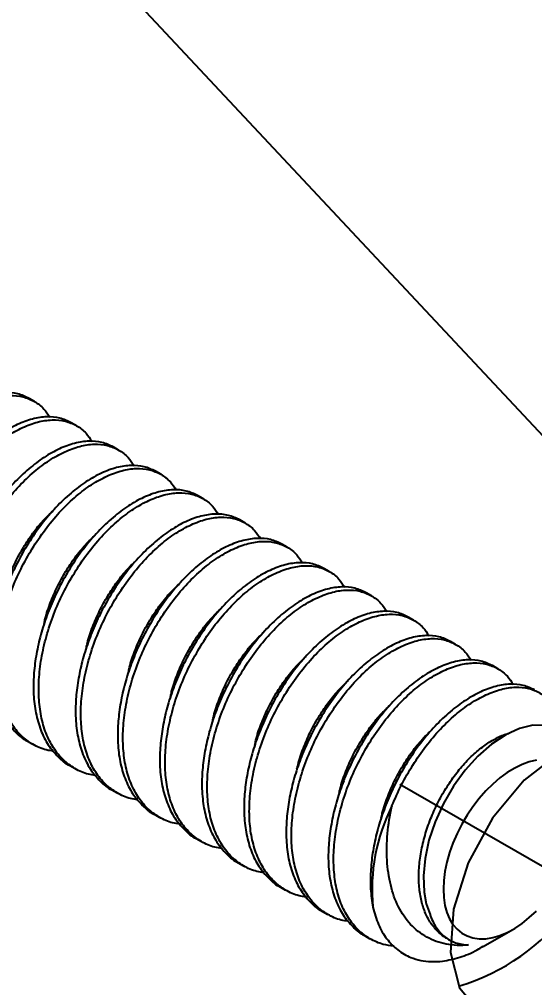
# Model space of a CAD drawing. Header units: inches. Extents: x -4.3 to 17.5, y -13.3 to 0.
# Drawn here: x 5.218 to 5.65, y -3.41 to -2.597 of the extents above; entities that cross this region are included whole.
import ezdxf
from ezdxf import colors
from ezdxf.entities.mleader import LeaderData, LeaderLine
from ezdxf.math import Vec2, Vec3

# ---------------------------------------------------------------- set-up
doc = ezdxf.new("R2010")
doc.units = ezdxf.units.IN
doc.header["$LTSCALE"] = 0.5
doc.header["$MEASUREMENT"] = 0
doc.linetypes.add('CENTER', pattern=[2, 1.25, -0.25, 0.25, -0.25])
for name, color, linetype in [('Centerline', 210, 'CENTER'), ('FAB DWG', 221, 'CONTINUOUS'), ('Hardware', 242, 'CONTINUOUS'), ('Housing', 150, 'CONTINUOUS')]:
    doc.layers.add(name, color=color, linetype=linetype)
doc.styles.get("Standard").update_dxf_attribs({"font": 'arial.ttf'})

msp = doc.modelspace()

# ---------------------------------------------------------------- linework, layer by layer
at = {"layer": 'Centerline', "transparency": 16777216}
msp.add_line((5.53722, -3.238823), (7.983538, -4.651205), dxfattribs=at)
at = {"layer": 'Hardware', "linetype": 'Continuous', "lineweight": 25, "transparency": 16777216}
for p, q in [((5.230523, -2.917509), (5.226103, -2.914958)), ((5.265878, -2.937914), (5.261459, -2.935364)), ((5.301233, -2.958319), (5.296814, -2.955769)), ((5.336589, -2.978725), (5.332169, -2.976174)), ((5.371944, -2.99913), (5.367525, -2.996579)), ((5.407299, -3.019535), (5.40288, -3.016984)), ((5.442655, -3.03994), (5.438235, -3.037389)), ((5.47801, -3.060345), (5.473591, -3.057795)), ((5.513366, -3.08075), (5.508946, -3.0782)), ((5.548721, -3.101156), (5.544301, -3.098605)), ((5.584076, -3.121561), (5.579657, -3.11901)), ((5.619432, -3.141966), (5.615012, -3.139415)), ((5.22488, -3.202902), (5.2293, -3.205453)), ((5.260236, -3.223307), (5.264655, -3.225858)), ((5.295591, -3.243712), (5.30001, -3.246263)), ((5.330946, -3.264118), (5.335366, -3.266668)), ((5.366302, -3.284523), (5.370721, -3.287073)), ((5.401657, -3.304928), (5.406076, -3.307478)), ((5.437012, -3.325333), (5.441432, -3.327884)), ((5.472368, -3.345738), (5.476787, -3.348289)), ((5.507723, -3.366143), (5.512143, -3.368694)), ((5.607241, -3.37527), (5.632108, -3.360903)), ((5.576992, -3.368625), (5.578706, -3.369614))]:
    msp.add_line(p, q, dxfattribs=at)
at = {"layer": 'Hardware', "linetype": 'Continuous', "lineweight": 25, "transparency": 16777216, "flags": 128}
for points in [[(5.690088, -3.237692), (5.690089, -3.230324), (5.687829, -3.217424), (5.683417, -3.20658), (5.67716, -3.19835), (5.669168, -3.192602), (5.659646, -3.1896), (5.648928, -3.189482), (5.637764, -3.192152), (5.626109, -3.197434), (5.61431, -3.205225), (5.602755, -3.215338), (5.592106, -3.227214), (5.582359, -3.240704), (5.573908, -3.255233), (5.566906, -3.270564), (5.561722, -3.286066), (5.55839, -3.301489), (5.557041, -3.315992), (5.557594, -3.329575), (5.559462, -3.339454), (5.562588, -3.348305), (5.562588, -3.348305)], [(5.651855, -3.218835), (5.645913, -3.220195), (5.639815, -3.222386), (5.633629, -3.225385), (5.627425, -3.229156), (5.621274, -3.233657), (5.615246, -3.238837), (5.609408, -3.244638), (5.603827, -3.250993), (5.598566, -3.257831), (5.593685, -3.265074), (5.589239, -3.27264), (5.585278, -3.280444), (5.581847, -3.288396), (5.578986, -3.296407), (5.576726, -3.304387), (5.575093, -3.312244), (5.574106, -3.319889), (5.573776, -3.327237)], [(5.573776, -3.327237), (5.574106, -3.334203), (5.575093, -3.340709), (5.576726, -3.346682), (5.578986, -3.352052), (5.581847, -3.356761), (5.585278, -3.360753), (5.589239, -3.363985), (5.593685, -3.366419), (5.598566, -3.368027), (5.603827, -3.368793), (5.609408, -3.368706), (5.615246, -3.367768), (5.621274, -3.36599), (5.627425, -3.363391), (5.633629, -3.360001), (5.639815, -3.355859), (5.645913, -3.351012), (5.651855, -3.345513)]]:
    msp.add_lwpolyline(points, dxfattribs=at)
at = {"layer": 'Hardware', "linetype": 'Continuous', "lineweight": 25, "transparency": 16777216}
msp.add_arc((5.671077, -3.327602), 0.157115, 153.390345, 185.3896, dxfattribs=at)
for points, knots in [([(5.226102, -2.914961), (5.223011, -2.91351), (5.216765, -2.910578), (5.205699, -2.909672), (5.193665, -2.911441), (5.180987, -2.916068), (5.168038, -2.92328), (5.155088, -2.932973), (5.142417, -2.945068), (5.130358, -2.959291), (5.119373, -2.975115), (5.110117, -2.991348), (5.102579, -3.007582), (5.096687, -3.023615), (5.092231, -3.039893), (5.089357, -3.055952), (5.088229, -3.069995), (5.088365, -3.084003), (5.090052, -3.097902), (5.094204, -3.112212), (5.100455, -3.124694), (5.108811, -3.134464), (5.11505, -3.140089), (5.118809, -3.141682), (5.118816, -3.141684)], [0, 0, 0, 0, 0.0492868, 0.0995933, 0.1502194, 0.2005259, 0.2498974, 0.2992688, 0.3495753, 0.4002014, 0.4505079, 0.4998793, 0.5429159, 0.586723, 0.6308969, 0.6750128, 0.7186494, 0.7499334, 0.7993048, 0.8496113, 0.9002375, 0.950544, 0.9999154, 1, 1, 1, 1]), ([(5.140532, -3.149992), (5.138484, -3.149722), (5.132194, -3.148894), (5.123004, -3.144568), (5.113107, -3.137247), (5.104908, -3.127181), (5.098614, -3.11478), (5.094474, -3.100447), (5.092552, -3.084638), (5.092777, -3.067585), (5.095115, -3.049505), (5.09958, -3.030879), (5.105987, -3.012417), (5.114134, -2.994603), (5.123793, -2.977666), (5.134778, -2.961842), (5.146836, -2.947619), (5.159507, -2.935523), (5.172457, -2.925831), (5.185407, -2.918617), (5.19808, -2.913999), (5.210134, -2.912194), (5.221133, -2.913236), (5.230751, -2.917129), (5.238417, -2.922871), (5.241943, -2.928366), (5.243486, -2.93077)], [0, 0, 0, 0, 0.0205307, 0.0630589, 0.1055871, 0.1489208, 0.1925298, 0.2358635, 0.2783917, 0.3209474, 0.3643093, 0.4079461, 0.4513062, 0.4937246, 0.5362528, 0.5795865, 0.6231955, 0.6665292, 0.7090574, 0.7515856, 0.7949193, 0.8385283, 0.881862, 0.9243903, 0.9669185, 1, 1, 1, 1]), ([(5.261458, -2.935366), (5.258367, -2.933915), (5.252121, -2.930983), (5.241054, -2.930077), (5.22902, -2.931846), (5.216342, -2.936473), (5.203394, -2.943685), (5.190443, -2.953378), (5.177772, -2.965473), (5.165714, -2.979696), (5.154729, -2.99552), (5.145472, -3.011753), (5.137935, -3.027987), (5.132042, -3.04402), (5.127586, -3.060298), (5.124712, -3.076358), (5.123585, -3.090401), (5.123721, -3.104409), (5.125408, -3.118307), (5.129559, -3.132617), (5.13581, -3.145099), (5.144167, -3.154869), (5.150405, -3.160495), (5.154164, -3.162087), (5.154171, -3.162089)], [0, 0, 0, 0, 0.0492868, 0.0995933, 0.1502194, 0.2005259, 0.2498974, 0.2992688, 0.3495753, 0.4002014, 0.4505079, 0.4998793, 0.5429159, 0.586723, 0.6308969, 0.6750128, 0.7186494, 0.7499334, 0.7993048, 0.8496113, 0.9002375, 0.950544, 0.9999154, 1, 1, 1, 1]), ([(5.175888, -3.170397), (5.17384, -3.170127), (5.16755, -3.1693), (5.158359, -3.164973), (5.148462, -3.157652), (5.140263, -3.147586), (5.13397, -3.135185), (5.129829, -3.120852), (5.127908, -3.105043), (5.128133, -3.08799), (5.130471, -3.06991), (5.134935, -3.051284), (5.141342, -3.032822), (5.149489, -3.015008), (5.159148, -2.998071), (5.170133, -2.982247), (5.182191, -2.968024), (5.194863, -2.955928), (5.207813, -2.946236), (5.220763, -2.939022), (5.233435, -2.934404), (5.24549, -2.932599), (5.256488, -2.933641), (5.266107, -2.937534), (5.273772, -2.943276), (5.277298, -2.948771), (5.278841, -2.951175)], [0, 0, 0, 0, 0.0205307, 0.0630589, 0.1055871, 0.1489208, 0.1925298, 0.2358635, 0.2783917, 0.3209474, 0.3643093, 0.4079461, 0.4513062, 0.4937246, 0.5362528, 0.5795865, 0.6231955, 0.6665292, 0.7090574, 0.7515856, 0.7949193, 0.8385283, 0.881862, 0.9243903, 0.9669185, 1, 1, 1, 1]), ([(5.296813, -2.955771), (5.293722, -2.95432), (5.287476, -2.951388), (5.27641, -2.950482), (5.264375, -2.952251), (5.251697, -2.956878), (5.238749, -2.96409), (5.225798, -2.973783), (5.213127, -2.985879), (5.201069, -3.000102), (5.190084, -3.015925), (5.180828, -3.032158), (5.17329, -3.048392), (5.167398, -3.064426), (5.162942, -3.080704), (5.160068, -3.096763), (5.15894, -3.110806), (5.159076, -3.124814), (5.160763, -3.138712), (5.164914, -3.153022), (5.171165, -3.165504), (5.179522, -3.175274), (5.18576, -3.1809), (5.18952, -3.182492), (5.189526, -3.182495)], [0, 0, 0, 0, 0.0492868, 0.0995933, 0.1502194, 0.2005259, 0.2498974, 0.2992688, 0.3495753, 0.4002014, 0.4505079, 0.4998793, 0.5429159, 0.586723, 0.6308969, 0.6750128, 0.7186494, 0.7499334, 0.7993048, 0.8496113, 0.9002375, 0.950544, 0.9999154, 1, 1, 1, 1]), ([(5.211243, -3.190802), (5.209195, -3.190533), (5.202905, -3.189705), (5.193715, -3.185378), (5.183818, -3.178058), (5.175618, -3.167992), (5.169325, -3.15559), (5.165184, -3.141257), (5.163263, -3.125448), (5.163488, -3.108396), (5.165826, -3.090315), (5.17029, -3.071689), (5.176698, -3.053227), (5.184845, -3.035413), (5.194503, -3.018477), (5.205488, -3.002652), (5.217547, -2.988429), (5.230218, -2.976333), (5.243168, -2.966641), (5.256118, -2.959427), (5.26879, -2.954809), (5.280845, -2.953004), (5.291843, -2.954046), (5.301462, -2.957939), (5.309128, -2.963681), (5.312654, -2.969176), (5.314197, -2.971581)], [0, 0, 0, 0, 0.0205307, 0.0630589, 0.1055871, 0.1489208, 0.1925298, 0.2358635, 0.2783917, 0.3209474, 0.3643093, 0.4079461, 0.4513062, 0.4937246, 0.5362528, 0.5795865, 0.6231955, 0.6665292, 0.7090574, 0.7515856, 0.7949193, 0.8385283, 0.881862, 0.9243903, 0.9669185, 1, 1, 1, 1]), ([(5.332168, -2.976176), (5.329077, -2.974725), (5.322831, -2.971793), (5.311765, -2.970887), (5.299731, -2.972656), (5.287053, -2.977284), (5.274104, -2.984495), (5.261154, -2.994188), (5.248483, -3.006284), (5.236424, -3.020507), (5.225439, -3.036331), (5.216183, -3.052563), (5.208645, -3.068797), (5.202753, -3.084831), (5.198297, -3.101109), (5.195423, -3.117168), (5.194295, -3.131211), (5.194431, -3.145219), (5.196118, -3.159117), (5.20027, -3.173427), (5.206521, -3.18591), (5.214877, -3.195679), (5.221116, -3.201305), (5.224875, -3.202897), (5.224882, -3.2029)], [0, 0, 0, 0, 0.0492868, 0.0995933, 0.1502194, 0.2005259, 0.2498974, 0.2992688, 0.3495753, 0.4002014, 0.4505079, 0.4998793, 0.5429159, 0.586723, 0.6308969, 0.6750128, 0.7186494, 0.7499334, 0.7993048, 0.8496113, 0.9002375, 0.950544, 0.9999154, 1, 1, 1, 1]), ([(5.246598, -3.211207), (5.244551, -3.210938), (5.23826, -3.21011), (5.22907, -3.205783), (5.219173, -3.198463), (5.210974, -3.188397), (5.20468, -3.175995), (5.20054, -3.161662), (5.198618, -3.145853), (5.198843, -3.128801), (5.201181, -3.11072), (5.205646, -3.092094), (5.212053, -3.073632), (5.2202, -3.055818), (5.229859, -3.038882), (5.240844, -3.023057), (5.252902, -3.008834), (5.265573, -2.996739), (5.278523, -2.987047), (5.291473, -2.979832), (5.304146, -2.975215), (5.3162, -2.973409), (5.327199, -2.974451), (5.336817, -2.978345), (5.344483, -2.984086), (5.348009, -2.989581), (5.349552, -2.991986)], [0, 0, 0, 0, 0.0205307, 0.0630589, 0.1055871, 0.1489208, 0.1925298, 0.2358635, 0.2783917, 0.3209474, 0.3643093, 0.4079461, 0.4513062, 0.4937246, 0.5362528, 0.5795865, 0.6231955, 0.6665292, 0.7090574, 0.7515856, 0.7949193, 0.8385283, 0.881862, 0.9243903, 0.9669185, 1, 1, 1, 1]), ([(5.367524, -2.996581), (5.364433, -2.99513), (5.358187, -2.992199), (5.34712, -2.991293), (5.335086, -2.993061), (5.322408, -2.997689), (5.30946, -3.004901), (5.296509, -3.014593), (5.283838, -3.026689), (5.27178, -3.040912), (5.260795, -3.056736), (5.251539, -3.072968), (5.244001, -3.089203), (5.238108, -3.105236), (5.233652, -3.121514), (5.230778, -3.137573), (5.229651, -3.151616), (5.229787, -3.165624), (5.231474, -3.179523), (5.235625, -3.193832), (5.241876, -3.206315), (5.250233, -3.216084), (5.256471, -3.22171), (5.26023, -3.223302), (5.260237, -3.223305)], [0, 0, 0, 0, 0.0492868, 0.0995933, 0.1502194, 0.2005259, 0.2498974, 0.2992688, 0.3495753, 0.4002014, 0.4505079, 0.4998793, 0.5429159, 0.586723, 0.6308969, 0.6750128, 0.7186494, 0.7499334, 0.7993048, 0.8496113, 0.9002375, 0.950544, 0.9999154, 1, 1, 1, 1]), ([(5.281954, -3.231612), (5.279906, -3.231343), (5.273616, -3.230515), (5.264425, -3.226189), (5.254528, -3.218868), (5.246329, -3.208802), (5.240036, -3.1964), (5.235895, -3.182067), (5.233974, -3.166258), (5.234199, -3.149206), (5.236537, -3.131125), (5.241001, -3.112499), (5.247408, -3.094038), (5.255555, -3.076223), (5.265214, -3.059287), (5.276199, -3.043462), (5.288257, -3.02924), (5.300929, -3.017144), (5.313879, -3.007452), (5.326829, -3.000237), (5.339501, -2.99562), (5.351556, -2.993814), (5.362554, -2.994857), (5.372173, -2.99875), (5.379838, -3.004492), (5.383364, -3.009987), (5.384907, -3.012391)], [0, 0, 0, 0, 0.0205307, 0.0630589, 0.1055871, 0.1489208, 0.1925298, 0.2358635, 0.2783917, 0.3209474, 0.3643093, 0.4079461, 0.4513062, 0.4937246, 0.5362528, 0.5795865, 0.6231955, 0.6665292, 0.7090574, 0.7515856, 0.7949193, 0.8385283, 0.881862, 0.9243903, 0.9669185, 1, 1, 1, 1]), ([(5.203447, -3.083629), (5.203728, -3.082287), (5.204973, -3.076338), (5.208654, -3.065816), (5.21438, -3.052502), (5.221337, -3.039817), (5.229233, -3.028001), (5.237659, -3.017516), (5.243583, -3.011894), (5.246407, -3.009214)], [0, 0, 0, 0, 0.0471346, 0.2090283, 0.3678932, 0.5267581, 0.6886518, 0.8515813, 1, 1, 1, 1]), ([(5.402879, -3.016986), (5.399788, -3.015536), (5.393542, -3.012604), (5.382476, -3.011698), (5.370441, -3.013466), (5.357764, -3.018094), (5.344815, -3.025306), (5.331864, -3.034998), (5.319193, -3.047094), (5.307135, -3.061317), (5.29615, -3.077141), (5.286894, -3.093373), (5.279356, -3.109608), (5.273464, -3.125641), (5.269008, -3.141919), (5.266134, -3.157978), (5.265006, -3.172021), (5.265142, -3.186029), (5.266829, -3.199928), (5.27098, -3.214237), (5.277231, -3.22672), (5.285588, -3.236489), (5.291826, -3.242115), (5.295586, -3.243707), (5.295592, -3.24371)], [0, 0, 0, 0, 0.0492868, 0.0995933, 0.1502194, 0.2005259, 0.2498974, 0.2992688, 0.3495753, 0.4002014, 0.4505079, 0.4998793, 0.5429159, 0.586723, 0.6308969, 0.6750128, 0.7186494, 0.7499334, 0.7993048, 0.8496113, 0.9002375, 0.950544, 0.9999154, 1, 1, 1, 1]), ([(5.317309, -3.252018), (5.315261, -3.251748), (5.308971, -3.25092), (5.299781, -3.246594), (5.289884, -3.239273), (5.281684, -3.229207), (5.275391, -3.216805), (5.27125, -3.202473), (5.269329, -3.186663), (5.269554, -3.169611), (5.271892, -3.151531), (5.276356, -3.132905), (5.282764, -3.114443), (5.290911, -3.096628), (5.300569, -3.079692), (5.311554, -3.063868), (5.323613, -3.049645), (5.336284, -3.037549), (5.349234, -3.027857), (5.362184, -3.020643), (5.374856, -3.016025), (5.386911, -3.014219), (5.397909, -3.015262), (5.407528, -3.019155), (5.415194, -3.024897), (5.41872, -3.030392), (5.420263, -3.032796)], [0, 0, 0, 0, 0.0205307, 0.0630589, 0.1055871, 0.1489208, 0.1925298, 0.2358635, 0.2783917, 0.3209474, 0.3643093, 0.4079461, 0.4513062, 0.4937246, 0.5362528, 0.5795865, 0.6231955, 0.6665292, 0.7090574, 0.7515856, 0.7949193, 0.8385283, 0.881862, 0.9243903, 0.9669185, 1, 1, 1, 1]), ([(5.238802, -3.104034), (5.239083, -3.102692), (5.240328, -3.096743), (5.244009, -3.086222), (5.249735, -3.072907), (5.256692, -3.060222), (5.264588, -3.048406), (5.273014, -3.037921), (5.278938, -3.032299), (5.281763, -3.029619)], [0, 0, 0, 0, 0.0471346, 0.2090283, 0.3678932, 0.5267581, 0.6886518, 0.8515813, 1, 1, 1, 1]), ([(5.438234, -3.037392), (5.435143, -3.035941), (5.428898, -3.033009), (5.417831, -3.032103), (5.405797, -3.033872), (5.393119, -3.038499), (5.38017, -3.045711), (5.36722, -3.055404), (5.354549, -3.067499), (5.34249, -3.081722), (5.331505, -3.097546), (5.322249, -3.113779), (5.314711, -3.130013), (5.308819, -3.146046), (5.304363, -3.162324), (5.301489, -3.178383), (5.300361, -3.192426), (5.300497, -3.206434), (5.302184, -3.220333), (5.306336, -3.234643), (5.312587, -3.247125), (5.320943, -3.256895), (5.327182, -3.26252), (5.330941, -3.264113), (5.330948, -3.264115)], [0, 0, 0, 0, 0.0492868, 0.0995933, 0.1502194, 0.2005259, 0.2498974, 0.2992688, 0.3495753, 0.4002014, 0.4505079, 0.4998793, 0.5429159, 0.586723, 0.6308969, 0.6750128, 0.7186494, 0.7499334, 0.7993048, 0.8496113, 0.9002375, 0.950544, 0.9999154, 1, 1, 1, 1]), ([(5.352664, -3.272423), (5.350617, -3.272153), (5.344326, -3.271325), (5.335136, -3.266999), (5.325239, -3.259678), (5.31704, -3.249612), (5.310746, -3.237211), (5.306606, -3.222878), (5.304684, -3.207069), (5.304909, -3.190016), (5.307247, -3.171936), (5.311712, -3.15331), (5.318119, -3.134848), (5.326266, -3.117034), (5.335925, -3.100097), (5.34691, -3.084273), (5.358968, -3.07005), (5.371639, -3.057954), (5.384589, -3.048262), (5.397539, -3.041048), (5.410212, -3.03643), (5.422266, -3.034625), (5.433265, -3.035667), (5.442883, -3.03956), (5.450549, -3.045302), (5.454075, -3.050797), (5.455618, -3.053201)], [0, 0, 0, 0, 0.0205307, 0.0630589, 0.1055871, 0.1489208, 0.1925298, 0.2358635, 0.2783917, 0.3209474, 0.3643093, 0.4079461, 0.4513062, 0.4937246, 0.5362528, 0.5795865, 0.6231955, 0.6665292, 0.7090574, 0.7515856, 0.7949193, 0.8385283, 0.881862, 0.9243903, 0.9669185, 1, 1, 1, 1]), ([(5.274158, -3.124439), (5.274439, -3.123098), (5.275684, -3.117149), (5.279365, -3.106627), (5.28509, -3.093312), (5.292048, -3.080627), (5.299944, -3.068811), (5.308369, -3.058326), (5.314294, -3.052704), (5.317118, -3.050024)], [0, 0, 0, 0, 0.0471346, 0.2090283, 0.3678932, 0.5267581, 0.6886518, 0.8515813, 1, 1, 1, 1]), ([(5.47359, -3.057797), (5.470499, -3.056346), (5.464253, -3.053414), (5.453186, -3.052508), (5.441152, -3.054277), (5.428474, -3.058904), (5.415526, -3.066116), (5.402575, -3.075809), (5.389904, -3.087904), (5.377846, -3.102127), (5.366861, -3.117951), (5.357605, -3.134184), (5.350067, -3.150418), (5.344174, -3.166451), (5.339718, -3.182729), (5.336844, -3.198788), (5.335717, -3.212832), (5.335853, -3.22684), (5.33754, -3.240738), (5.341691, -3.255048), (5.347942, -3.26753), (5.356299, -3.2773), (5.362537, -3.282926), (5.366296, -3.284518), (5.366303, -3.28452)], [0, 0, 0, 0, 0.0492868, 0.0995933, 0.1502194, 0.2005259, 0.2498974, 0.2992688, 0.3495753, 0.4002014, 0.4505079, 0.4998793, 0.5429159, 0.586723, 0.6308969, 0.6750128, 0.7186494, 0.7499334, 0.7993048, 0.8496113, 0.9002375, 0.950544, 0.9999154, 1, 1, 1, 1]), ([(5.38802, -3.292828), (5.385972, -3.292558), (5.379682, -3.291731), (5.370491, -3.287404), (5.360594, -3.280083), (5.352395, -3.270017), (5.346102, -3.257616), (5.341961, -3.243283), (5.34004, -3.227474), (5.340265, -3.210421), (5.342603, -3.192341), (5.347067, -3.173715), (5.353474, -3.155253), (5.361621, -3.137439), (5.37128, -3.120502), (5.382265, -3.104678), (5.394323, -3.090455), (5.406995, -3.078359), (5.419945, -3.068667), (5.432895, -3.061453), (5.445567, -3.056835), (5.457622, -3.05503), (5.46862, -3.056072), (5.478239, -3.059965), (5.485904, -3.065707), (5.48943, -3.071202), (5.490973, -3.073606)], [0, 0, 0, 0, 0.0205307, 0.0630589, 0.1055871, 0.1489208, 0.1925298, 0.2358635, 0.2783917, 0.3209474, 0.3643093, 0.4079461, 0.4513062, 0.4937246, 0.5362528, 0.5795865, 0.6231955, 0.6665292, 0.7090574, 0.7515856, 0.7949193, 0.8385283, 0.881862, 0.9243903, 0.9669185, 1, 1, 1, 1]), ([(5.309513, -3.144844), (5.309794, -3.143503), (5.311039, -3.137554), (5.31472, -3.127032), (5.320446, -3.113717), (5.327403, -3.101032), (5.335299, -3.089216), (5.343725, -3.078731), (5.349649, -3.073109), (5.352473, -3.070429)], [0, 0, 0, 0, 0.04713461, 0.20902834, 0.36789322, 0.5267581, 0.68865183, 0.8515813, 1, 1, 1, 1]), ([(5.508945, -3.078202), (5.505854, -3.076751), (5.499608, -3.073819), (5.488542, -3.072913), (5.476507, -3.074682), (5.46383, -3.079309), (5.450881, -3.086521), (5.43793, -3.096214), (5.425259, -3.10831), (5.413201, -3.122533), (5.402216, -3.138356), (5.39296, -3.154589), (5.385422, -3.170823), (5.37953, -3.186857), (5.375074, -3.203135), (5.3722, -3.219194), (5.371072, -3.233237), (5.371208, -3.247245), (5.372895, -3.261143), (5.377046, -3.275453), (5.383297, -3.287935), (5.391654, -3.297705), (5.397892, -3.303331), (5.401652, -3.304923), (5.401658, -3.304926)], [0, 0, 0, 0, 0.0492868, 0.0995933, 0.1502194, 0.2005259, 0.2498974, 0.2992688, 0.3495753, 0.4002014, 0.4505079, 0.4998793, 0.5429159, 0.586723, 0.6308969, 0.6750128, 0.7186494, 0.7499334, 0.7993048, 0.8496113, 0.9002375, 0.950544, 0.9999154, 1, 1, 1, 1]), ([(5.423375, -3.313233), (5.421327, -3.312964), (5.415037, -3.312136), (5.405847, -3.307809), (5.39595, -3.300489), (5.38775, -3.290423), (5.381457, -3.278021), (5.377316, -3.263688), (5.375395, -3.247879), (5.37562, -3.230827), (5.377958, -3.212746), (5.382422, -3.19412), (5.38883, -3.175658), (5.396977, -3.157844), (5.406635, -3.140907), (5.41762, -3.125083), (5.429679, -3.11086), (5.44235, -3.098764), (5.4553, -3.089072), (5.46825, -3.081858), (5.480922, -3.07724), (5.492977, -3.075435), (5.503975, -3.076477), (5.513594, -3.08037), (5.52126, -3.086112), (5.524786, -3.091607), (5.526329, -3.094012)], [0, 0, 0, 0, 0.0205307, 0.0630589, 0.1055871, 0.1489208, 0.1925298, 0.2358635, 0.2783917, 0.3209474, 0.3643093, 0.4079461, 0.4513062, 0.4937246, 0.5362528, 0.5795865, 0.6231955, 0.6665292, 0.7090574, 0.7515856, 0.7949193, 0.8385283, 0.881862, 0.9243903, 0.9669185, 1, 1, 1, 1]), ([(5.344868, -3.165249), (5.345149, -3.163908), (5.346394, -3.157959), (5.350075, -3.147437), (5.355801, -3.134123), (5.362759, -3.121437), (5.370654, -3.109622), (5.37908, -3.099136), (5.385004, -3.093514), (5.387829, -3.090834)], [0, 0, 0, 0, 0.0471346, 0.2090283, 0.3678932, 0.5267581, 0.6886518, 0.8515813, 1, 1, 1, 1]), ([(5.5443, -3.098607), (5.541209, -3.097156), (5.534964, -3.094224), (5.523897, -3.093318), (5.511863, -3.095087), (5.499185, -3.099715), (5.486236, -3.106926), (5.473286, -3.116619), (5.460615, -3.128715), (5.448556, -3.142938), (5.437571, -3.158762), (5.428315, -3.174994), (5.420777, -3.191228), (5.414885, -3.207262), (5.410429, -3.22354), (5.407555, -3.239599), (5.406427, -3.253642), (5.406563, -3.26765), (5.40825, -3.281548), (5.412402, -3.295858), (5.418653, -3.308341), (5.427009, -3.31811), (5.433248, -3.323736), (5.437007, -3.325328), (5.437014, -3.325331)], [0, 0, 0, 0, 0.0492868, 0.0995933, 0.1502194, 0.2005259, 0.2498974, 0.2992688, 0.3495753, 0.4002014, 0.4505079, 0.4998793, 0.5429159, 0.586723, 0.6308969, 0.6750128, 0.7186494, 0.7499334, 0.7993048, 0.8496113, 0.9002375, 0.950544, 0.9999154, 1, 1, 1, 1]), ([(5.45873, -3.333638), (5.456683, -3.333369), (5.450392, -3.332541), (5.441202, -3.328214), (5.431305, -3.320894), (5.423106, -3.310828), (5.416812, -3.298426), (5.412672, -3.284093), (5.41075, -3.268284), (5.410975, -3.251232), (5.413313, -3.233151), (5.417778, -3.214525), (5.424185, -3.196063), (5.432332, -3.178249), (5.441991, -3.161313), (5.452976, -3.145488), (5.465034, -3.131265), (5.477705, -3.11917), (5.490656, -3.109478), (5.503605, -3.102263), (5.516278, -3.097646), (5.528332, -3.09584), (5.539331, -3.096882), (5.548949, -3.100776), (5.556615, -3.106517), (5.560141, -3.112012), (5.561684, -3.114417)], [0, 0, 0, 0, 0.0205307, 0.0630589, 0.1055871, 0.1489208, 0.1925298, 0.2358635, 0.2783917, 0.3209474, 0.3643093, 0.4079461, 0.4513062, 0.4937246, 0.5362528, 0.5795865, 0.6231955, 0.6665292, 0.7090574, 0.7515856, 0.7949193, 0.8385283, 0.881862, 0.9243903, 0.9669185, 1, 1, 1, 1]), ([(5.380224, -3.185655), (5.380505, -3.184313), (5.38175, -3.178364), (5.385431, -3.167842), (5.391156, -3.154528), (5.398114, -3.141843), (5.40601, -3.130027), (5.414435, -3.119541), (5.42036, -3.113919), (5.423184, -3.111239)], [0, 0, 0, 0, 0.0471346, 0.2090283, 0.3678932, 0.5267581, 0.6886518, 0.8515813, 1, 1, 1, 1]), ([(5.579656, -3.119012), (5.576565, -3.117561), (5.570319, -3.11463), (5.559252, -3.113724), (5.547218, -3.115492), (5.53454, -3.12012), (5.521592, -3.127332), (5.508641, -3.137024), (5.49597, -3.14912), (5.483912, -3.163343), (5.472927, -3.179167), (5.463671, -3.195399), (5.456133, -3.211634), (5.45024, -3.227667), (5.445785, -3.243945), (5.44291, -3.260004), (5.441783, -3.274047), (5.441919, -3.288055), (5.443606, -3.301954), (5.447757, -3.316263), (5.454008, -3.328746), (5.462365, -3.338515), (5.468603, -3.344141), (5.472362, -3.345733), (5.472369, -3.345736)], [0, 0, 0, 0, 0.0492868, 0.0995933, 0.1502194, 0.2005259, 0.2498974, 0.2992688, 0.3495753, 0.4002014, 0.4505079, 0.4998793, 0.5429159, 0.586723, 0.6308969, 0.6750128, 0.7186494, 0.7499334, 0.7993048, 0.8496113, 0.9002375, 0.950544, 0.9999154, 1, 1, 1, 1]), ([(5.494086, -3.354043), (5.492038, -3.353774), (5.485748, -3.352946), (5.476557, -3.348619), (5.46666, -3.341299), (5.458461, -3.331233), (5.452168, -3.318831), (5.448027, -3.304498), (5.446106, -3.288689), (5.446331, -3.271637), (5.448669, -3.253556), (5.453133, -3.23493), (5.45954, -3.216469), (5.467687, -3.198654), (5.477346, -3.181718), (5.488331, -3.165893), (5.500389, -3.151671), (5.513061, -3.139575), (5.526011, -3.129883), (5.538961, -3.122668), (5.551633, -3.118051), (5.563688, -3.116245), (5.574686, -3.117288), (5.584305, -3.121181), (5.59197, -3.126923), (5.595496, -3.132418), (5.597039, -3.134822)], [0, 0, 0, 0, 0.0205307, 0.0630589, 0.1055871, 0.1489208, 0.1925298, 0.2358635, 0.2783917, 0.3209474, 0.3643093, 0.4079461, 0.4513062, 0.4937246, 0.5362528, 0.5795865, 0.6231955, 0.6665292, 0.7090574, 0.7515856, 0.7949193, 0.8385283, 0.881862, 0.9243903, 0.9669185, 1, 1, 1, 1]), ([(5.415579, -3.20606), (5.41586, -3.204718), (5.417105, -3.198769), (5.420786, -3.188247), (5.426512, -3.174933), (5.433469, -3.162248), (5.441365, -3.150432), (5.449791, -3.139947), (5.455715, -3.134325), (5.458539, -3.131645)], [0, 0, 0, 0, 0.0471346, 0.2090283, 0.3678932, 0.5267581, 0.6886518, 0.8515813, 1, 1, 1, 1]), ([(5.615011, -3.139417), (5.61192, -3.137967), (5.605674, -3.135035), (5.594608, -3.134129), (5.582573, -3.135897), (5.569896, -3.140525), (5.556947, -3.147737), (5.543997, -3.157429), (5.531325, -3.169525), (5.519267, -3.183748), (5.508282, -3.199572), (5.499026, -3.215804), (5.491488, -3.232039), (5.485596, -3.248072), (5.48114, -3.26435), (5.478266, -3.280409), (5.477138, -3.294452), (5.477274, -3.30846), (5.478961, -3.322359), (5.483113, -3.336668), (5.489363, -3.349151), (5.49772, -3.35892), (5.503958, -3.364546), (5.507718, -3.366138), (5.507724, -3.366141)], [0, 0, 0, 0, 0.0492868, 0.0995933, 0.1502194, 0.2005259, 0.2498974, 0.2992688, 0.3495753, 0.4002014, 0.4505079, 0.4998793, 0.5429159, 0.586723, 0.6308969, 0.6750128, 0.7186494, 0.7499334, 0.7993048, 0.8496113, 0.9002375, 0.950544, 0.9999154, 1, 1, 1, 1]), ([(5.532411, -3.374936), (5.529348, -3.374559), (5.522027, -3.373659), (5.511898, -3.369057), (5.50202, -3.361695), (5.493815, -3.35164), (5.487523, -3.339236), (5.483382, -3.324904), (5.481461, -3.309094), (5.481686, -3.292042), (5.484024, -3.273962), (5.488488, -3.255336), (5.494896, -3.236874), (5.503043, -3.219059), (5.512701, -3.202123), (5.523686, -3.186299), (5.535745, -3.172076), (5.548416, -3.15998), (5.561366, -3.150288), (5.574316, -3.143074), (5.586988, -3.138456), (5.599043, -3.13665), (5.610041, -3.137693), (5.61966, -3.141586), (5.627326, -3.147328), (5.630852, -3.152823), (5.632395, -3.155227)], [0, 0, 0, 0, 0.0302897, 0.0723942, 0.1144987, 0.1574006, 0.2005751, 0.2434771, 0.2855816, 0.3277133, 0.3706431, 0.4138451, 0.4567732, 0.4987689, 0.5408734, 0.5837753, 0.6269498, 0.6698518, 0.7119562, 0.7540607, 0.7969627, 0.8401372, 0.8830391, 0.9251436, 0.9672481, 1, 1, 1, 1]), ([(5.450934, -3.226465), (5.451215, -3.225123), (5.45246, -3.219174), (5.456141, -3.208653), (5.461867, -3.195338), (5.468825, -3.182653), (5.47672, -3.170837), (5.485146, -3.160352), (5.49107, -3.15473), (5.493895, -3.15205)], [0, 0, 0, 0, 0.0471346, 0.2090283, 0.3678932, 0.5267581, 0.6886518, 0.8515813, 1, 1, 1, 1]), ([(5.650366, -3.159823), (5.647275, -3.158372), (5.64103, -3.15544), (5.629963, -3.154534), (5.617929, -3.156303), (5.605251, -3.16093), (5.592302, -3.168142), (5.579352, -3.177835), (5.566681, -3.18993), (5.554622, -3.204153), (5.543637, -3.219977), (5.534381, -3.23621), (5.526844, -3.252444), (5.520951, -3.268478), (5.516497, -3.284754), (5.513615, -3.300818), (5.512511, -3.314844), (5.512572, -3.328893), (5.513866, -3.337249), (5.514657, -3.342359)], [0, 0, 0, 0, 0.0616719, 0.1246198, 0.1879676, 0.2509155, 0.3126933, 0.3744711, 0.4374189, 0.5007668, 0.5637146, 0.6254924, 0.6793436, 0.7341588, 0.789433, 0.8446346, 0.8992366, 0.9383818, 1, 1, 1, 1]), ([(5.530604, -3.257228), (5.533174, -3.251305), (5.538319, -3.239443), (5.548078, -3.222534), (5.559036, -3.206702), (5.571102, -3.192481), (5.583771, -3.180385), (5.596722, -3.170693), (5.609672, -3.163479), (5.622343, -3.158862), (5.634401, -3.157052), (5.645387, -3.15811), (5.655049, -3.161948), (5.663219, -3.168392), (5.669549, -3.177448), (5.673634, -3.187014), (5.674696, -3.194216), (5.675085, -3.196858)], [0, 0, 0, 0, 0.06756526, 0.13530557, 0.20432884, 0.27379068, 0.34281394, 0.41055425, 0.47829456, 0.54731782, 0.61677967, 0.68580293, 0.75354324, 0.82128355, 0.89030681, 0.95976866, 1, 1, 1, 1]), ([(5.48629, -3.24687), (5.486571, -3.245529), (5.487816, -3.23958), (5.491497, -3.229058), (5.497222, -3.215743), (5.50418, -3.203058), (5.512076, -3.191242), (5.520501, -3.180757), (5.526426, -3.175135), (5.52925, -3.172455)], [0, 0, 0, 0, 0.0471346, 0.2090283, 0.3678932, 0.5267581, 0.6886518, 0.8515813, 1, 1, 1, 1]), ([(5.521645, -3.267275), (5.521926, -3.265934), (5.523171, -3.259985), (5.526852, -3.249463), (5.532578, -3.236148), (5.539535, -3.223463), (5.547431, -3.211647), (5.555857, -3.201162), (5.561781, -3.19554), (5.564605, -3.19286)], [0, 0, 0, 0, 0.0471346, 0.2090283, 0.3678932, 0.5267581, 0.6886518, 0.8515813, 1, 1, 1, 1]), ([(5.576993, -3.368623), (5.576988, -3.368621), (5.574134, -3.367393), (5.569363, -3.363153), (5.562945, -3.355782), (5.55808, -3.346407), (5.554772, -3.335679), (5.553132, -3.323847), (5.553077, -3.311104), (5.55457, -3.297595), (5.557632, -3.28368), (5.562138, -3.269874), (5.567951, -3.25655), (5.574887, -3.243875), (5.582783, -3.232028), (5.591471, -3.22136), (5.600611, -3.212285), (5.609991, -3.204933), (5.619304, -3.199654), (5.625623, -3.196766), (5.628608, -3.19627), (5.628719, -3.196251)], [0, 0, 0, 0, 0.00011825, 0.0580834, 0.1171537, 0.17660191, 0.2356722, 0.29363735, 0.35160251, 0.4106728, 0.47012101, 0.52919131, 0.58715646, 0.64512162, 0.70419191, 0.76364012, 0.82271041, 0.88067557, 0.93864072, 0.99771102, 1, 1, 1, 1]), ([(5.594834, -3.373937), (5.58828, -3.374647), (5.5821, -3.374431), (5.570443, -3.372186), (5.564973, -3.370138), (5.554957, -3.364554), (5.550337, -3.360927), (5.542332, -3.352369), (5.53891, -3.347442), (5.533243, -3.336255), (5.53111, -3.330112), (5.528023, -3.31704), (5.527006, -3.310007), (5.52612, -3.295558), (5.526234, -3.288124), (5.527584, -3.272829), (5.528823, -3.265021), (5.530604, -3.257228)], [0, 0, 0, 0, 0.125, 0.125, 0.25, 0.25, 0.375, 0.375, 0.5, 0.5, 0.625, 0.625, 0.75, 0.75, 0.875, 0.875, 1, 1, 1, 1]), ([(5.514657, -3.342359), (5.516051, -3.347306), (5.51884, -3.3572), (5.526003, -3.369186), (5.535161, -3.378552), (5.544988, -3.384248), (5.554662, -3.387122), (5.563581, -3.388138), (5.57445, -3.387675), (5.587394, -3.384583), (5.598944, -3.380199), (5.605493, -3.376054), (5.607101, -3.375037)], [0, 0, 0, 0, 0.1212695, 0.2425389, 0.3638208, 0.4850896, 0.5656446, 0.6464722, 0.7270272, 0.8444215, 0.9618159, 1, 1, 1, 1]), ([(5.562588, -3.348305), (5.563892, -3.352302), (5.565608, -3.355916), (5.569742, -3.362181), (5.572152, -3.364838), (5.577652, -3.36921), (5.580764, -3.370918), (5.587427, -3.373225), (5.591004, -3.373853), (5.594834, -3.373937)], [0, 0, 0, 0, 0.25, 0.25, 0.5, 0.5, 0.75, 0.75, 1, 1, 1, 1])]:
    msp.add_open_spline(points, degree=3, knots=knots, dxfattribs=at)
at = {"layer": 'Housing', "linetype": 'Continuous', "lineweight": 25, "transparency": 16777216, "flags": 128}
msp.add_lwpolyline([(5.671429, -3.212461), (5.641582, -3.235443), (5.614969, -3.267438), (5.594474, -3.304978), (5.582318, -3.343996), (5.579819, -3.380263), (5.587248, -3.409848), (5.603799, -3.429547), (5.627678, -3.437225), (5.656299, -3.432049), (5.68656, -3.41458), (5.71518, -3.386711), (5.73906, -3.351463), (5.755611, -3.312655), (5.763039, -3.274492), (5.76054, -3.24111), (5.748385, -3.216127), (5.72789, -3.20225), (5.701277, -3.200982), (5.671429, -3.212461)], dxfattribs=at)
at = {"layer": 'Housing', "linetype": 'Continuous', "lineweight": 25, "transparency": 16777216}
msp.add_arc((5.53722, -3.238823), 0.176645, 286.226284, 0.60095, dxfattribs=at)

# ---------------------------------------------------------------- leaders
at = {"layer": 'FAB DWG', "ltscale": 0.5, "transparency": 16777216}
ml = msp.add_multileader_mtext('Standard', dxfattribs=at)
ml.set_content('HW83238', color=256)
ml.set_leader_properties()
ml.build(insert=Vec2(0, 0))
ml.multileader.update_dxf_attribs({"dogleg_length": 0.36, "arrow_head_size": 0.1875})
ctx = ml.context
ctx.base_point, ctx.char_height, ctx.arrow_head_size, ctx.landing_gap_size, ctx.plane_origin = Vec3(2.128006, -1.054807), 0.1875, 0.1875, 0.09, Vec3(-6.86444, -6.971694)
ctx.text_align_type = 2
notes = []
notes.append((ctx, [(1, (1, 1, 0), (3.890296, -1.054807), (-1, 0), 0.45, [(0, [(5.966118, -3.277153)], 0, [])])]))
ctx.mtext.insert, ctx.mtext.width, ctx.mtext.alignment, ctx.mtext.flow_direction = Vec3(3.350296, -0.959394), 7.6221832, 3, 5
for ctx, leaders in notes:
    for number, flags, end, landing, length, lines in leaders:
        leader = LeaderData()
        leader.index, (leader.has_last_leader_line, leader.has_dogleg_vector, leader.attachment_direction) = number, flags
        leader.last_leader_point, leader.dogleg_vector, leader.dogleg_length = Vec3(end), Vec3(landing), length
        for number, points, colour, breaks in lines:
            line = LeaderLine()
            line.index, line.vertices, line.color, line.breaks = number, Vec3.list(points), colors.encode_raw_color(colour), breaks
            leader.lines.append(line)
        ctx.leaders.append(leader)

doc.saveas('drawing.dxf')
